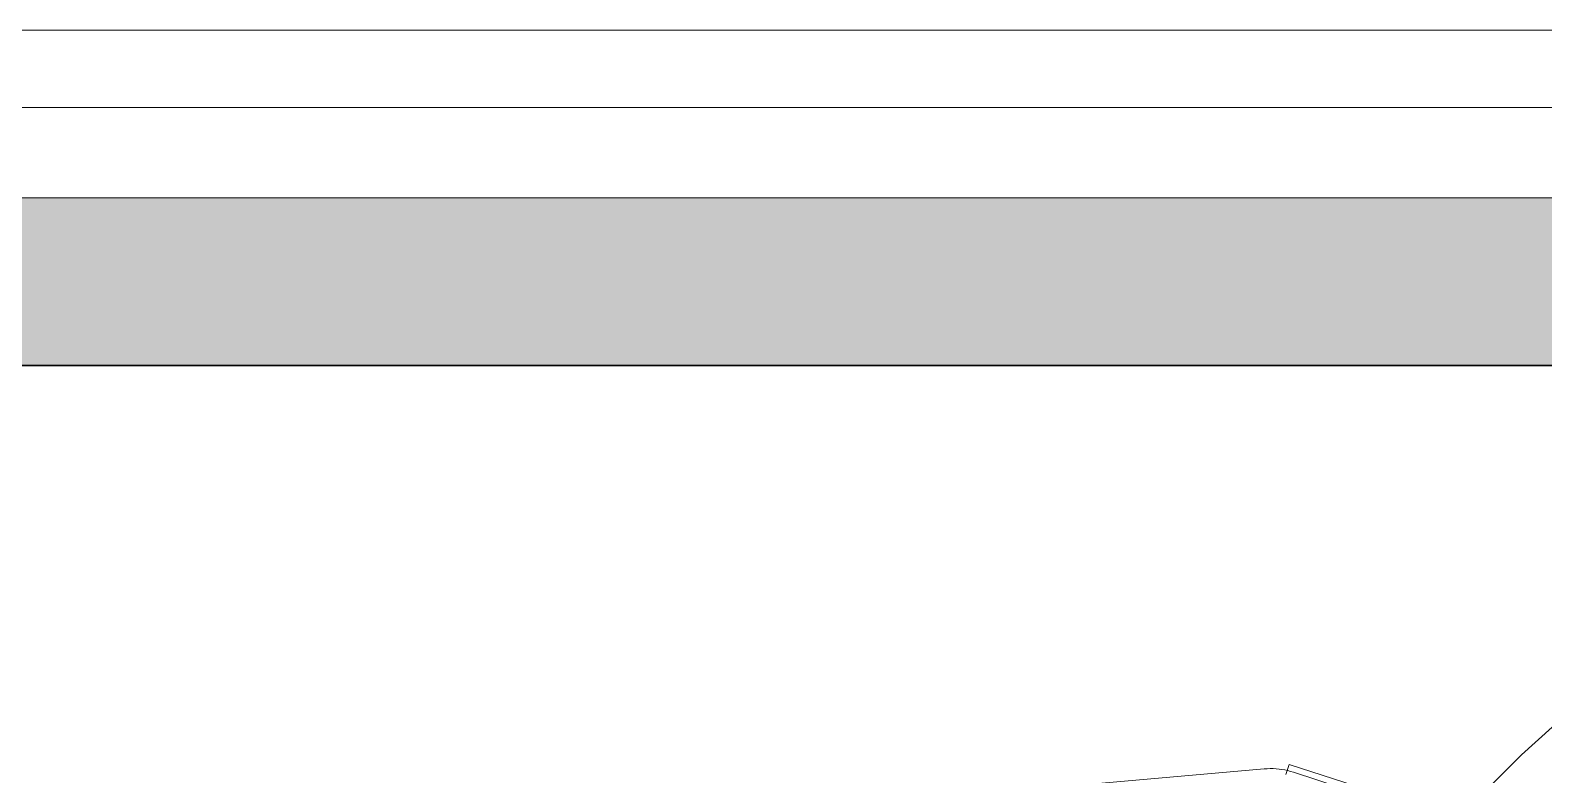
# Model space of a CAD drawing. Header units: millimetres. Extents: x 155927 to 317870, y -36033 to 97293.
# Drawn here: x 159095 to 159682, y 23097 to 23386 of the extents above; entities that cross this region are included whole.
import ezdxf

# ---------------------------------------------------------------- set-up
doc = ezdxf.new("R2010")
doc.units = ezdxf.units.MM
doc.header["$MEASUREMENT"] = 0
for name, color, linetype, lineweight in [('A-WALL-PATT', 7, 'CONTINUOUS', 9), ('I-FURN', 8, 'CONTINUOUS', 9), ('I-WALL', 7, 'CONTINUOUS', 9)]:
    doc.layers.add(name, color=color, linetype=linetype, lineweight=lineweight)

msp = doc.modelspace()

# ---------------------------------------------------------------- hatches: boundary and pattern name
at = {"layer": 'A-WALL-PATT'}
msp.add_hatch(color=256, dxfattribs=at).paths.add_polyline_path([(160985.37, 23255.61), (161148.83, 23255.61), (161148.83, 23357.61), (160937.67, 23357.61), (160937.67, 23320.54), (158537.67, 23320.54), (158537.67, 23357.61), (156862.83, 23357.61), (156862.83, 23255.61), (160835, 23255.61)], flags=0)

# ---------------------------------------------------------------- linework, layer by layer
at = {"layer": 'I-FURN'}
for p, q in [((158537.67, 23385.54), (160937.67, 23385.54)), ((160937.67, 23355.54), (158537.67, 23355.54)), ((160937.67, 23355.54), (158537.67, 23355.54)), ((158537.67, 23320.54), (160937.67, 23320.54)), ((159684.87, 23115.4), (159673.06, 23104.62)), ((159582.4, 23098.99), (159583.03, 23100.95)), ((159583.03, 23100.95), (159613.03, 23091.26)), ((159673.06, 23104.62), (159661.69, 23093.36)), ((159573.34, 23099.23), (159130.02, 23060.28)), ((159573.39, 23099.24), (159573.34, 23099.23)), ((159574.53, 23099.31), (159573.39, 23099.24)), ((159575.67, 23099.34), (159574.53, 23099.31)), ((159576.81, 23099.33), (159575.67, 23099.34)), ((159577.95, 23099.26), (159576.81, 23099.33)), ((159579.09, 23099.16), (159577.95, 23099.26)), ((159580.22, 23099), (159579.09, 23099.16)), ((159581.34, 23098.81), (159580.22, 23099)), ((159582.46, 23098.56), (159581.34, 23098.81)), ((159581.76, 23097.02), (159582.4, 23098.99)), ((159583.57, 23098.28), (159582.46, 23098.56)), ((159584.66, 23097.95), (159583.57, 23098.28)), ((159611.48, 23089.23), (159584.66, 23097.95))]:
    msp.add_line(p, q, dxfattribs=at)
at = {"layer": 'I-WALL', "lineweight": 30}
msp.add_line((156862.83, 23255.61), (161148.83, 23255.61), dxfattribs=at)

doc.saveas('drawing.dxf')
